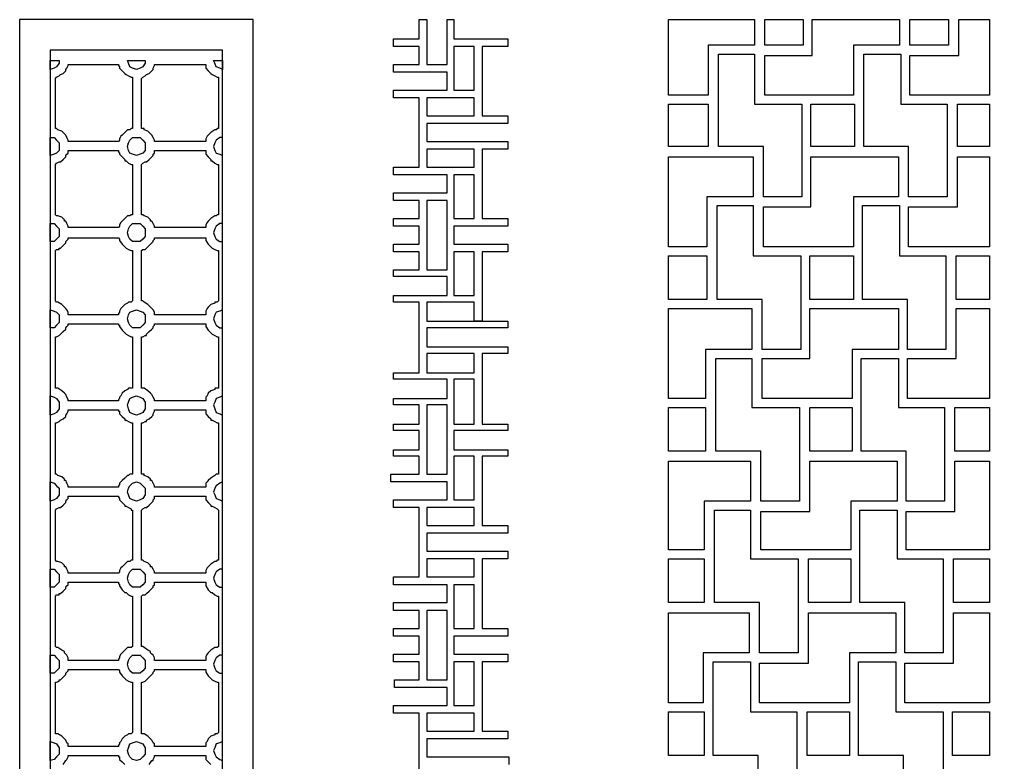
# Model space of a CAD drawing. Extents: x -66030 to 95157, y -13132 to 45879.
# Drawn here: x -1322 to 1627, y 34578 to 36837 of the extents above; entities that cross this region are included whole.
import ezdxf

# ---------------------------------------------------------------- set-up
doc = ezdxf.new("R2010")
doc.units = 0
doc.header["$LTSCALE"] = 100
doc.header["$MEASUREMENT"] = 0
doc.layers.add('3', color=11, linetype='CONTINUOUS')

msp = doc.modelspace()

# ---------------------------------------------------------------- linework, layer by layer
at = {"layer": '3'}
for points in [[(-1321.7, 31865), (-610.9, 31865), (-610.9, 36837.3), (-1321.7, 36837.3), (-1321.7, 31865)], [(912.5, 36837.3), (912.5, 36759.2), (771.9, 36759.2), (771.9, 36606.9), (650.8, 36606.9), (650.8, 36837.3), (912.5, 36837.3)], [(1060.9, 36837.3), (1060.9, 36759.2), (943.7, 36759.2), (943.7, 36837.3), (1060.9, 36837.3)], [(1353.8, 36837.3), (1353.8, 36759.2), (1213.2, 36759.2), (1213.2, 36606.9), (943.7, 36606.9), (943.7, 36728), (1088.2, 36728), (1088.2, 36837.3), (1353.8, 36837.3)], [(1627.3, 36606.9), (1385.1, 36606.9), (1385.1, 36728), (1533.5, 36728), (1533.5, 36837.3), (1627.3, 36837.3), (1627.3, 36606.9)], [(1502.3, 36837.3), (1502.3, 36759.2), (1385.1, 36759.2), (1385.1, 36837.3), (1502.3, 36837.3)], [(-1.5, 36755.3), (-1.5, 36622.5), (61, 36622.5), (61, 36755.3), (-1.5, 36755.3)], [(-1228, 31958.8), (-704.6, 31958.8), (-704.6, 36743.6), (-1228, 36743.6), (-1228, 31958.8)], [(1057, 36579.5), (1057, 36298.3), (939.8, 36298.3), (939.8, 36450.6), (803.1, 36450.6), (803.1, 36731.9), (912.5, 36731.9), (912.5, 36579.5), (1057, 36579.5)], [(1498.4, 36579.5), (1498.4, 36298.3), (1381.2, 36298.3), (1381.2, 36450.6), (1244.5, 36450.6), (1244.5, 36731.9), (1357.8, 36731.9), (1357.8, 36579.5), (1498.4, 36579.5)], [(-83.5, 36544.4), (61, 36544.4), (61, 36599.1), (-83.5, 36599.1), (-83.5, 36544.4)], [(650.8, 36579.5), (771.9, 36579.5), (771.9, 36450.6), (650.8, 36450.6), (650.8, 36579.5)], [(1084.3, 36450.6), (1084.3, 36579.5), (1217.1, 36579.5), (1217.1, 36450.6), (1084.3, 36450.6)], [(1627.3, 36450.6), (1529.6, 36450.6), (1529.6, 36579.5), (1627.3, 36579.5), (1627.3, 36450.6)], [(61, 36442.8), (-83.5, 36442.8), (-83.5, 36388.1), (61, 36388.1), (61, 36442.8)], [(650.8, 36419.4), (908.6, 36419.4), (908.6, 36298.3), (768, 36298.3), (768, 36146), (650.8, 36146), (650.8, 36419.4)], [(1084.3, 36419.4), (1349.9, 36419.4), (1349.9, 36298.3), (1213.2, 36298.3), (1213.2, 36146), (939.8, 36146), (939.8, 36267), (1084.3, 36267), (1084.3, 36419.4)], [(1627.3, 36146), (1381.2, 36146), (1381.2, 36267), (1529.6, 36267), (1529.6, 36419.4), (1627.3, 36419.4), (1627.3, 36146)], [(61, 36231.9), (61, 36364.7), (-1.5, 36364.7), (-1.5, 36231.9), (61, 36231.9)], [(-21.1, 36075.7), (-21.1, 36286.6), (-83.5, 36286.6), (-83.5, 36075.7), (-21.1, 36075.7)], [(1053.1, 36118.6), (1053.1, 35833.5), (935.9, 35833.5), (935.9, 35985.8), (799.2, 35985.8), (799.2, 36271), (908.6, 36271), (908.6, 36118.6), (1053.1, 36118.6)], [(1494.5, 36118.6), (1494.5, 35833.5), (1377.3, 35833.5), (1377.3, 35985.8), (1240.6, 35985.8), (1240.6, 36271), (1353.8, 36271), (1353.8, 36118.6), (1494.5, 36118.6)], [(-1.5, 36130.3), (-1.5, 35997.5), (61, 35997.5), (61, 36130.3), (-1.5, 36130.3)], [(650.8, 36118.6), (768, 36118.6), (768, 35985.8), (650.8, 35985.8), (650.8, 36118.6)], [(1080.4, 35985.8), (1080.4, 36118.6), (1213.2, 36118.6), (1213.2, 35985.8), (1080.4, 35985.8)], [(1627.3, 35985.8), (1525.7, 35985.8), (1525.7, 36118.6), (1627.3, 36118.6), (1627.3, 35985.8)], [(650.8, 35958.5), (904.7, 35958.5), (904.7, 35833.5), (764, 35833.5), (764, 35685.1), (650.8, 35685.1), (650.8, 35958.5)], [(1080.4, 35958.5), (1349.9, 35958.5), (1349.9, 35833.5), (1209.3, 35833.5), (1209.3, 35685.1), (935.9, 35685.1), (935.9, 35806.1), (1080.4, 35806.1), (1080.4, 35958.5)], [(1627.3, 35685.1), (1377.3, 35685.1), (1377.3, 35806.1), (1525.7, 35806.1), (1525.7, 35958.5), (1627.3, 35958.5), (1627.3, 35685.1)], [(61, 35821.8), (-83.5, 35821.8), (-83.5, 35763.2), (61, 35763.2), (61, 35821.8)], [(1049.2, 35657.7), (1049.2, 35372.6), (932, 35372.6), (932, 35524.9), (795.3, 35524.9), (795.3, 35806.1), (904.7, 35806.1), (904.7, 35657.7), (1049.2, 35657.7)], [(1490.6, 35657.7), (1490.6, 35372.6), (1373.4, 35372.6), (1373.4, 35524.9), (1236.7, 35524.9), (1236.7, 35806.1), (1349.9, 35806.1), (1349.9, 35657.7), (1490.6, 35657.7)], [(61, 35606.9), (61, 35743.6), (-1.5, 35743.6), (-1.5, 35606.9), (61, 35606.9)], [(-966.3, 35692.9), (-954.6, 35689), (-946.8, 35685.1), (-939, 35673.3), (-939, 35665.5), (-939, 35653.8), (-946.8, 35642.1), (-954.6, 35638.2), (-966.3, 35634.3), (-978, 35638.2), (-985.8, 35642.1), (-989.7, 35653.8), (-993.6, 35665.5), (-989.7, 35673.3), (-985.8, 35685.1), (-978, 35689), (-966.3, 35692.9)], [(-704.6, 35665.5), (-704.6, 35677.2), (-704.6, 35692.9), (-704.6, 35692.9), (-704.6, 35692.9), (-712.4, 35689), (-724.1, 35685.1), (-728, 35673.3), (-731.9, 35665.5), (-728, 35653.8), (-724.1, 35642.1), (-712.4, 35638.2), (-704.6, 35634.3), (-704.6, 35634.3), (-704.6, 35634.3), (-704.6, 35649.9), (-704.6, 35665.5)], [(-21.1, 35454.6), (-21.1, 35665.5), (-83.5, 35665.5), (-83.5, 35454.6), (-21.1, 35454.6)], [(650.8, 35657.7), (764, 35657.7), (764, 35524.9), (650.8, 35524.9), (650.8, 35657.7)], [(1080.4, 35524.9), (1080.4, 35657.7), (1209.3, 35657.7), (1209.3, 35524.9), (1080.4, 35524.9)], [(1627.3, 35524.9), (1521.8, 35524.9), (1521.8, 35657.7), (1627.3, 35657.7), (1627.3, 35524.9)], [(61, 35509.3), (-1.5, 35509.3), (-1.5, 35376.5), (61, 35376.5), (61, 35509.3)], [(650.8, 35493.7), (900.8, 35493.7), (900.8, 35372.6), (760.1, 35372.6), (760.1, 35224.2), (650.8, 35224.2), (650.8, 35493.7)], [(1080.4, 35493.7), (1346, 35493.7), (1346, 35372.6), (1205.4, 35372.6), (1205.4, 35224.2), (932, 35224.2), (932, 35341.3), (1080.4, 35341.3), (1080.4, 35493.7)], [(1627.3, 35224.2), (1373.4, 35224.2), (1373.4, 35341.3), (1521.8, 35341.3), (1521.8, 35493.7), (1627.3, 35493.7), (1627.3, 35224.2)], [(61, 35298.4), (61, 35353.1), (-83.5, 35353.1), (-83.5, 35298.4), (61, 35298.4)], [(1045.3, 35196.8), (1045.3, 34911.7), (928.1, 34911.7), (928.1, 35064), (791.4, 35064), (791.4, 35345.2), (900.8, 35345.2), (900.8, 35196.8), (1045.3, 35196.8)], [(1486.6, 35196.8), (1486.6, 34911.7), (1369.5, 34911.7), (1369.5, 35064), (1232.8, 35064), (1232.8, 35345.2), (1346, 35345.2), (1346, 35196.8), (1486.6, 35196.8)], [(61, 35196.8), (-83.5, 35196.8), (-83.5, 35142.1), (61, 35142.1), (61, 35196.8)], [(650.8, 35196.8), (760.1, 35196.8), (760.1, 35064), (650.8, 35064), (650.8, 35196.8)], [(1076.5, 35064), (1076.5, 35196.8), (1205.4, 35196.8), (1205.4, 35064), (1076.5, 35064)], [(1627.3, 35064), (1517.9, 35064), (1517.9, 35196.8), (1627.3, 35196.8), (1627.3, 35064)], [(-1.5, 34985.9), (61, 34985.9), (61, 35118.7), (-1.5, 35118.7), (-1.5, 34985.9)], [(-21.1, 34829.7), (-21.1, 35040.6), (-83.5, 35040.6), (-83.5, 34829.7), (-21.1, 34829.7)], [(650.8, 35032.8), (896.8, 35032.8), (896.8, 34911.7), (756.2, 34911.7), (756.2, 34759.3), (650.8, 34759.3), (650.8, 35032.8)], [(1076.5, 35032.8), (1342.1, 35032.8), (1342.1, 34911.7), (1201.5, 34911.7), (1201.5, 34759.3), (928.1, 34759.3), (928.1, 34880.4), (1076.5, 34880.4), (1076.5, 35032.8)], [(1627.3, 34759.3), (1369.5, 34759.3), (1369.5, 34880.4), (1517.9, 34880.4), (1517.9, 35032.8), (1627.3, 35032.8), (1627.3, 34759.3)], [(61, 34884.3), (-1.5, 34884.3), (-1.5, 34751.5), (61, 34751.5), (61, 34884.3)], [(1041.4, 34732), (1041.4, 34450.8), (924.2, 34450.8), (924.2, 34599.2), (787.5, 34599.2), (787.5, 34884.3), (900.8, 34884.3), (900.8, 34732), (1041.4, 34732)], [(1486.6, 34732), (1486.6, 34450.8), (1365.6, 34450.8), (1365.6, 34599.2), (1228.9, 34599.2), (1228.9, 34884.3), (1342.1, 34884.3), (1342.1, 34732), (1486.6, 34732)], [(-83.5, 34673.4), (61, 34673.4), (61, 34728.1), (-83.5, 34728.1), (-83.5, 34673.4)], [(650.8, 34732), (760.1, 34732), (760.1, 34599.2), (650.8, 34599.2), (650.8, 34732)], [(1072.6, 34599.2), (1072.6, 34732), (1201.5, 34732), (1201.5, 34599.2), (1072.6, 34599.2)], [(1627.3, 34599.2), (1514, 34599.2), (1514, 34732), (1627.3, 34732), (1627.3, 34599.2)]]:
    msp.add_lwpolyline(points, close=True, dxfattribs=at)
for points in [[(-107, 34517.2), (-107, 34728.1), (-185.1, 34728.1), (-185.1, 34751.5), (-21.1, 34751.5), (-21.1, 34806.2), (-181.2, 34806.2), (-181.2, 34829.7), (-107, 34829.7), (-107, 34884.3), (-185.1, 34884.3), (-185.1, 34907.8), (-107, 34907.8), (-107, 34962.5), (-185.1, 34962.5), (-185.1, 34985.9), (-107, 34985.9), (-107, 35040.6), (-185.1, 35040.6), (-185.1, 35064), (-21.1, 35064), (-21.1, 35118.7), (-185.1, 35118.7), (-185.1, 35142.1), (-107, 35142.1), (-107, 35353.1), (-185.1, 35353.1), (-185.1, 35376.5), (-21.1, 35376.5), (-21.1, 35431.2), (-192.9, 35431.2), (-192.9, 35454.6), (-107, 35454.6), (-107, 35509.3), (-185.1, 35509.3), (-185.1, 35528.8), (-107, 35528.8), (-107, 35587.4), (-185.1, 35587.4), (-185.1, 35606.9), (-107, 35606.9), (-107, 35665.5), (-185.1, 35665.5), (-185.1, 35685.1), (-21.1, 35685.1), (-21.1, 35743.6), (-185.1, 35743.6), (-185.1, 35763.2), (-107, 35763.2), (-107, 35978), (-185.1, 35978), (-185.1, 35997.5), (-21.1, 35997.5), (-21.1, 36056.1), (-185.1, 36056.1), (-185.1, 36075.7), (-107, 36075.7), (-107, 36130.3), (-185.1, 36130.3), (-185.1, 36153.8), (-107, 36153.8), (-107, 36208.5), (-185.1, 36208.5), (-185.1, 36231.9), (-107, 36231.9), (-107, 36286.6), (-185.1, 36286.6), (-185.1, 36310), (-21.1, 36310), (-21.1, 36364.7), (-185.1, 36364.7), (-185.1, 36388.1), (-107, 36388.1), (-107, 36599.1), (-185.1, 36599.1), (-185.1, 36622.5), (-21.1, 36622.5), (-21.1, 36677.2), (-185.1, 36677.2), (-185.1, 36700.6), (-107, 36700.6), (-107, 36755.3), (-185.1, 36755.3), (-185.1, 36778.7), (-185.1, 36778.7), (-107, 36778.7), (-107, 36837.3), (-83.5, 36837.3), (-83.5, 36700.6), (-21.1, 36700.6), (-21.1, 36837.3), (-1.5, 36837.3), (-1.5, 36778.7), (162.5, 36778.7), (162.5, 36755.3), (84.4, 36755.3), (84.4, 36544.4), (162.5, 36544.4), (162.5, 36520.9), (-83.5, 36520.9), (-83.5, 36466.3), (162.5, 36466.3), (162.5, 36442.8), (84.4, 36442.8), (84.4, 36231.9), (162.5, 36231.9), (162.5, 36208.5), (-1.5, 36208.5), (-1.5, 36153.8), (162.5, 36153.8), (162.5, 36130.3), (84.4, 36130.3), (84.4, 35919.4), (61, 35919.4), (61, 35978), (-83.5, 35978), (-83.5, 35919.4), (162.5, 35919.4), (162.5, 35899.9), (-83.5, 35899.9), (-83.5, 35841.3), (162.5, 35841.3), (162.5, 35821.8), (84.4, 35821.8), (84.4, 35606.9), (162.5, 35606.9), (162.5, 35587.4), (-1.5, 35587.4), (-1.5, 35528.8), (162.5, 35528.8), (162.5, 35509.3), (84.4, 35509.3), (84.4, 35298.4), (162.5, 35298.4), (162.5, 35274.9), (-83.5, 35274.9), (-83.5, 35220.2), (162.5, 35220.2), (162.5, 35196.8), (84.4, 35196.8), (84.4, 34985.9), (162.5, 34985.9), (162.5, 34962.5), (-1.5, 34962.5), (-1.5, 34907.8), (162.5, 34907.8), (162.5, 34884.3), (84.4, 34884.3), (84.4, 34673.4), (162.5, 34673.4), (162.5, 34650), (-83.5, 34650), (-83.5, 34595.3), (166.4, 34595.3), (166.4, 34571.9)], [(-1228, 36712.3), (-1200.7, 36712.3), (-1200.7, 36712.3), (-1200.7, 36712.3), (-1200.7, 36704.5), (-1208.5, 36692.8), (-1216.3, 36688.9), (-1228, 36685), (-1228, 36685), (-1228, 36685), (-1228, 36712.3)], [(-1212.4, 36657.6), (-1208.5, 36661.6), (-1200.7, 36665.5), (-1196.8, 36669.4), (-1188.9, 36673.3), (-1181.1, 36681.1), (-1181.1, 36685), (-1177.2, 36688.9), (-1173.3, 36696.7), (-1173.3, 36700.6), (-1021, 36700.6), (-1021, 36696.7), (-1017.1, 36692.8), (-1017.1, 36688.9), (-1009.3, 36681.1), (-1001.5, 36673.3), (-997.5, 36669.4), (-989.7, 36665.5), (-981.9, 36661.6), (-981.9, 36661.6), (-978, 36661.6), (-978, 36505.3), (-981.9, 36505.3), (-985.8, 36501.4), (-993.6, 36501.4), (-1001.5, 36493.6), (-1009.3, 36485.8), (-1013.2, 36481.9), (-1017.1, 36474.1), (-1017.1, 36470.2), (-1021, 36466.3), (-1021, 36466.3), (-1021, 36466.3), (-1173.3, 36466.3), (-1173.3, 36466.3), (-1173.3, 36470.2), (-1177.2, 36478), (-1181.1, 36485.8), (-1185, 36489.7), (-1192.8, 36497.5), (-1204.6, 36501.4), (-1208.5, 36505.3), (-1212.4, 36505.3), (-1212.4, 36505.3), (-1212.4, 36505.3), (-1212.4, 36657.6)], [(-993.6, 36712.3), (-939, 36712.3), (-939, 36712.3), (-939, 36712.3), (-939, 36704.5), (-946.8, 36692.8), (-954.6, 36688.9), (-966.3, 36685), (-978, 36688.9), (-985.8, 36692.8), (-989.7, 36704.5), (-993.6, 36712.3), (-993.6, 36712.3), (-993.6, 36712.3)], [(-716.3, 36505.3), (-720.2, 36505.3), (-724.1, 36501.4), (-728, 36501.4), (-739.8, 36493.6), (-747.6, 36485.8), (-751.5, 36481.9), (-755.4, 36474.1), (-755.4, 36470.2), (-755.4, 36466.3), (-755.4, 36466.3), (-755.4, 36466.3), (-911.6, 36466.3), (-911.6, 36466.3), (-911.6, 36470.2), (-915.5, 36478), (-919.4, 36485.8), (-923.3, 36489.7), (-931.1, 36497.5), (-942.9, 36501.4), (-942.9, 36505.3), (-946.8, 36505.3), (-950.7, 36505.3), (-950.7, 36505.3), (-950.7, 36657.6), (-946.8, 36661.6), (-939, 36665.5), (-935.1, 36669.4), (-927.2, 36673.3), (-919.4, 36681.1), (-915.5, 36685), (-915.5, 36688.9), (-911.6, 36696.7), (-911.6, 36700.6), (-755.4, 36700.6), (-755.4, 36696.7), (-755.4, 36692.8), (-755.4, 36688.9), (-747.6, 36681.1), (-739.8, 36673.3), (-735.8, 36669.4), (-728, 36665.5), (-720.2, 36661.6), (-716.3, 36661.6), (-716.3, 36661.6), (-716.3, 36505.3)], [(-731.9, 36712.3), (-704.6, 36712.3), (-704.6, 36685), (-712.4, 36688.9), (-724.1, 36692.8), (-728, 36704.5), (-731.9, 36712.3), (-731.9, 36712.3), (-731.9, 36712.3)], [(-1228, 36450.6), (-1228, 36466.3), (-1228, 36478), (-1228, 36478), (-1228, 36478), (-1216.3, 36478), (-1208.5, 36470.2), (-1200.7, 36462.3), (-1200.7, 36450.6), (-1200.7, 36438.9), (-1208.5, 36431.1), (-1216.3, 36427.2), (-1228, 36423.3), (-1228, 36423.3), (-1228, 36423.3), (-1228, 36450.6)], [(-966.3, 36478), (-954.6, 36478), (-946.8, 36470.2), (-939, 36462.3), (-939, 36450.6), (-939, 36438.9), (-946.8, 36431.1), (-954.6, 36427.2), (-966.3, 36423.3), (-978, 36427.2), (-985.8, 36431.1), (-989.7, 36438.9), (-993.6, 36450.6), (-989.7, 36462.3), (-985.8, 36470.2), (-978, 36478), (-966.3, 36478)], [(-704.6, 36450.6), (-704.6, 36466.3), (-704.6, 36478), (-704.6, 36478), (-704.6, 36478), (-712.4, 36478), (-724.1, 36470.2), (-728, 36462.3), (-731.9, 36450.6), (-728, 36438.9), (-724.1, 36431.1), (-712.4, 36427.2), (-704.6, 36423.3), (-704.6, 36423.3), (-704.6, 36423.3), (-704.6, 36450.6)], [(-1212.4, 36395.9), (-1208.5, 36399.9), (-1200.7, 36403.8), (-1200.7, 36403.8), (-1196.8, 36403.8), (-1188.9, 36411.6), (-1181.1, 36419.4), (-1181.1, 36423.3), (-1177.2, 36427.2), (-1173.3, 36431.1), (-1173.3, 36438.9), (-1134.3, 36438.9), (-1095.2, 36438.9), (-1060, 36438.9), (-1021, 36438.9), (-1021, 36435), (-1017.1, 36431.1), (-1017.1, 36431.1), (-1017.1, 36427.2), (-1009.3, 36419.4), (-1001.5, 36411.6), (-1001.5, 36407.7), (-997.5, 36407.7), (-989.7, 36399.9), (-981.9, 36395.9), (-981.9, 36395.9), (-978, 36395.9), (-978, 36356.9), (-978, 36321.7), (-978, 36282.7), (-978, 36243.6), (-981.9, 36243.6), (-985.8, 36239.7), (-989.7, 36239.7), (-993.6, 36239.7), (-1001.5, 36231.9), (-1009.3, 36224.1), (-1013.2, 36220.2), (-1017.1, 36212.4), (-1017.1, 36208.5), (-1021, 36204.6), (-1021, 36204.6), (-1021, 36204.6), (-1060, 36204.6), (-1095.2, 36204.6), (-1134.3, 36204.6), (-1173.3, 36204.6), (-1173.3, 36204.6), (-1173.3, 36208.5), (-1177.2, 36216.3), (-1181.1, 36224.1), (-1185, 36224.1), (-1185, 36228), (-1192.8, 36235.8), (-1204.6, 36239.7), (-1208.5, 36239.7), (-1212.4, 36243.6), (-1212.4, 36243.6), (-1212.4, 36243.6), (-1212.4, 36282.7), (-1212.4, 36321.7), (-1212.4, 36356.9), (-1212.4, 36395.9)], [(-716.3, 36243.6), (-720.2, 36243.6), (-724.1, 36239.7), (-728, 36239.7), (-728, 36239.7), (-739.8, 36231.9), (-747.6, 36224.1), (-751.5, 36220.2), (-755.4, 36212.4), (-755.4, 36208.5), (-755.4, 36204.6), (-755.4, 36204.6), (-755.4, 36204.6), (-794.4, 36204.6), (-833.5, 36204.6), (-872.6, 36204.6), (-911.6, 36204.6), (-911.6, 36204.6), (-911.6, 36208.5), (-915.5, 36216.3), (-919.4, 36224.1), (-923.3, 36224.1), (-923.3, 36228), (-931.1, 36235.8), (-942.9, 36239.7), (-942.9, 36239.7), (-946.8, 36243.6), (-950.7, 36243.6), (-950.7, 36243.6), (-950.7, 36282.7), (-950.7, 36321.7), (-950.7, 36356.9), (-950.7, 36395.9), (-946.8, 36399.9), (-939, 36403.8), (-935.1, 36403.8), (-935.1, 36403.8), (-927.2, 36411.6), (-919.4, 36419.4), (-915.5, 36423.3), (-915.5, 36427.2), (-911.6, 36431.1), (-911.6, 36438.9), (-872.6, 36438.9), (-833.5, 36438.9), (-794.4, 36438.9), (-755.4, 36438.9), (-755.4, 36435), (-755.4, 36431.1), (-755.4, 36431.1), (-755.4, 36427.2), (-747.6, 36419.4), (-739.8, 36411.6), (-739.8, 36407.7), (-735.8, 36407.7), (-728, 36399.9), (-720.2, 36395.9), (-716.3, 36395.9), (-716.3, 36395.9), (-716.3, 36356.9), (-716.3, 36321.7), (-716.3, 36282.7), (-716.3, 36243.6)], [(-1228, 36188.9), (-1228, 36204.6), (-1228, 36216.3), (-1228, 36216.3), (-1228, 36216.3), (-1216.3, 36216.3), (-1208.5, 36208.5), (-1200.7, 36200.6), (-1200.7, 36188.9), (-1200.7, 36177.2), (-1208.5, 36169.4), (-1216.3, 36161.6), (-1228, 36161.6), (-1228, 36161.6), (-1228, 36161.6), (-1228, 36173.3), (-1228, 36188.9)], [(-966.3, 36216.3), (-954.6, 36216.3), (-946.8, 36208.5), (-939, 36200.6), (-939, 36188.9), (-939, 36177.2), (-946.8, 36169.4), (-954.6, 36161.6), (-966.3, 36161.6), (-978, 36161.6), (-985.8, 36169.4), (-989.7, 36177.2), (-993.6, 36188.9), (-989.7, 36200.6), (-985.8, 36208.5), (-978, 36216.3), (-966.3, 36216.3)], [(-704.6, 36188.9), (-704.6, 36204.6), (-704.6, 36216.3), (-704.6, 36216.3), (-704.6, 36216.3), (-712.4, 36216.3), (-724.1, 36208.5), (-728, 36200.6), (-731.9, 36188.9), (-728, 36177.2), (-724.1, 36169.4), (-712.4, 36161.6), (-704.6, 36161.6), (-704.6, 36161.6), (-704.6, 36161.6), (-704.6, 36173.3), (-704.6, 36188.9)], [(-1212.4, 36134.2), (-1208.5, 36138.2), (-1200.7, 36138.2), (-1200.7, 36142.1), (-1196.8, 36142.1), (-1188.9, 36149.9), (-1181.1, 36157.7), (-1181.1, 36161.6), (-1177.2, 36165.5), (-1173.3, 36169.4), (-1173.3, 36173.3), (-1134.3, 36173.3), (-1095.2, 36173.3), (-1060, 36173.3), (-1021, 36173.3), (-1021, 36173.3), (-1017.1, 36169.4), (-1017.1, 36165.5), (-1017.1, 36165.5), (-1009.3, 36153.8), (-1001.5, 36146), (-1001.5, 36146), (-997.5, 36142.1), (-989.7, 36138.2), (-981.9, 36134.2), (-981.9, 36134.2), (-978, 36134.2), (-978, 36095.2), (-978, 36056.1), (-978, 36021), (-978, 35981.9), (-981.9, 35978), (-985.8, 35978), (-989.7, 35978), (-993.6, 35974.1), (-1001.5, 35970.2), (-1009.3, 35962.4), (-1013.2, 35958.5), (-1017.1, 35950.7), (-1017.1, 35946.8), (-1021, 35942.9), (-1021, 35942.9), (-1021, 35938.9), (-1060, 35938.9), (-1095.2, 35938.9), (-1134.3, 35938.9), (-1173.3, 35938.9), (-1173.3, 35942.9), (-1173.3, 35946.8), (-1177.2, 35954.6), (-1181.1, 35958.5), (-1185, 35962.4), (-1185, 35962.4), (-1192.8, 35970.2), (-1204.6, 35978), (-1208.5, 35978), (-1212.4, 35981.9), (-1212.4, 35981.9), (-1212.4, 35981.9), (-1212.4, 36021), (-1212.4, 36056.1), (-1212.4, 36095.2), (-1212.4, 36134.2)], [(-716.3, 35981.9), (-720.2, 35978), (-724.1, 35978), (-728, 35978), (-728, 35974.1), (-739.8, 35970.2), (-747.6, 35962.4), (-751.5, 35958.5), (-755.4, 35950.7), (-755.4, 35946.8), (-755.4, 35942.9), (-755.4, 35942.9), (-755.4, 35938.9), (-794.4, 35938.9), (-833.5, 35938.9), (-872.6, 35938.9), (-911.6, 35938.9), (-911.6, 35942.9), (-911.6, 35946.8), (-915.5, 35954.6), (-919.4, 35958.5), (-923.3, 35962.4), (-923.3, 35962.4), (-931.1, 35970.2), (-942.9, 35978), (-942.9, 35978), (-946.8, 35981.9), (-950.7, 35981.9), (-950.7, 35981.9), (-950.7, 36021), (-950.7, 36056.1), (-950.7, 36095.2), (-950.7, 36134.2), (-946.8, 36138.2), (-939, 36138.2), (-935.1, 36142.1), (-935.1, 36142.1), (-927.2, 36149.9), (-919.4, 36157.7), (-915.5, 36161.6), (-915.5, 36165.5), (-911.6, 36169.4), (-911.6, 36173.3), (-872.6, 36173.3), (-833.5, 36173.3), (-794.4, 36173.3), (-755.4, 36173.3), (-755.4, 36173.3), (-755.4, 36169.4), (-755.4, 36165.5), (-755.4, 36165.5), (-747.6, 36153.8), (-739.8, 36146), (-739.8, 36146), (-735.8, 36142.1), (-728, 36138.2), (-720.2, 36134.2), (-716.3, 36134.2), (-716.3, 36134.2), (-716.3, 36095.2), (-716.3, 36056.1), (-716.3, 36021), (-716.3, 35981.9)], [(-1228, 35927.2), (-1228, 35938.9), (-1228, 35954.6), (-1228, 35954.6), (-1228, 35954.6), (-1216.3, 35950.7), (-1208.5, 35946.8), (-1200.7, 35938.9), (-1200.7, 35927.2), (-1200.7, 35915.5), (-1208.5, 35907.7), (-1216.3, 35899.9), (-1228, 35899.9), (-1228, 35899.9), (-1228, 35899.9), (-1228, 35911.6), (-1228, 35927.2)], [(-966.3, 35954.6), (-954.6, 35950.7), (-946.8, 35946.8), (-939, 35938.9), (-939, 35927.2), (-939, 35915.5), (-946.8, 35907.7), (-954.6, 35899.9), (-966.3, 35899.9), (-978, 35899.9), (-985.8, 35907.7), (-989.7, 35915.5), (-993.6, 35927.2), (-989.7, 35938.9), (-985.8, 35946.8), (-978, 35950.7), (-966.3, 35954.6)], [(-704.6, 35927.2), (-704.6, 35938.9), (-704.6, 35954.6), (-704.6, 35954.6), (-704.6, 35954.6), (-712.4, 35950.7), (-724.1, 35946.8), (-728, 35938.9), (-731.9, 35927.2), (-728, 35915.5), (-724.1, 35907.7), (-712.4, 35899.9), (-704.6, 35899.9), (-704.6, 35899.9), (-704.6, 35899.9), (-704.6, 35911.6), (-704.6, 35927.2)], [(-1212.4, 35872.5), (-1208.5, 35872.5), (-1200.7, 35876.5), (-1200.7, 35876.5), (-1196.8, 35880.4), (-1188.9, 35888.2), (-1181.1, 35896), (-1181.1, 35899.9), (-1177.2, 35903.8), (-1173.3, 35907.7), (-1173.3, 35911.6), (-1134.3, 35911.6), (-1095.2, 35911.6), (-1060, 35911.6), (-1021, 35911.6), (-1021, 35907.7), (-1017.1, 35907.7), (-1017.1, 35903.8), (-1017.1, 35903.8), (-1009.3, 35892.1), (-1001.5, 35884.3), (-1001.5, 35884.3), (-997.5, 35880.4), (-989.7, 35876.5), (-981.9, 35872.5), (-981.9, 35872.5), (-978, 35872.5), (-978, 35833.5), (-978, 35794.4), (-978, 35755.4), (-978, 35716.3), (-981.9, 35716.3), (-985.8, 35716.3), (-989.7, 35716.3), (-993.6, 35712.4), (-1001.5, 35708.5), (-1009.3, 35700.7), (-1013.2, 35692.9), (-1017.1, 35689), (-1017.1, 35685.1), (-1021, 35681.2), (-1021, 35677.2), (-1021, 35677.2), (-1060, 35677.2), (-1095.2, 35677.2), (-1134.3, 35677.2), (-1173.3, 35677.2), (-1173.3, 35681.2), (-1173.3, 35681.2), (-1177.2, 35689), (-1181.1, 35696.8), (-1185, 35700.7), (-1185, 35700.7), (-1192.8, 35708.5), (-1204.6, 35716.3), (-1208.5, 35716.3), (-1212.4, 35716.3), (-1212.4, 35716.3), (-1212.4, 35716.3), (-1212.4, 35755.4), (-1212.4, 35794.4), (-1212.4, 35833.5), (-1212.4, 35872.5)], [(-716.3, 35716.3), (-720.2, 35716.3), (-724.1, 35716.3), (-728, 35716.3), (-728, 35712.4), (-739.8, 35708.5), (-747.6, 35700.7), (-751.5, 35692.9), (-755.4, 35689), (-755.4, 35685.1), (-755.4, 35681.2), (-755.4, 35677.2), (-755.4, 35677.2), (-794.4, 35677.2), (-833.5, 35677.2), (-872.6, 35677.2), (-911.6, 35677.2), (-911.6, 35681.2), (-911.6, 35681.2), (-915.5, 35689), (-919.4, 35696.8), (-923.3, 35700.7), (-923.3, 35700.7), (-931.1, 35708.5), (-942.9, 35716.3), (-942.9, 35716.3), (-946.8, 35716.3), (-950.7, 35716.3), (-950.7, 35716.3), (-950.7, 35755.4), (-950.7, 35794.4), (-950.7, 35833.5), (-950.7, 35872.5), (-946.8, 35872.5), (-939, 35876.5), (-935.1, 35876.5), (-935.1, 35880.4), (-927.2, 35888.2), (-919.4, 35896), (-915.5, 35899.9), (-915.5, 35903.8), (-911.6, 35907.7), (-911.6, 35911.6), (-872.6, 35911.6), (-833.5, 35911.6), (-794.4, 35911.6), (-755.4, 35911.6), (-755.4, 35907.7), (-755.4, 35907.7), (-755.4, 35903.8), (-755.4, 35903.8), (-747.6, 35892.1), (-739.8, 35884.3), (-739.8, 35884.3), (-735.8, 35880.4), (-728, 35876.5), (-720.2, 35872.5), (-716.3, 35872.5), (-716.3, 35872.5), (-716.3, 35833.5), (-716.3, 35794.4), (-716.3, 35755.4), (-716.3, 35716.3)], [(-1228, 35665.5), (-1228, 35677.2), (-1228, 35692.9), (-1228, 35692.9), (-1228, 35692.9), (-1216.3, 35689), (-1208.5, 35685.1), (-1200.7, 35673.3), (-1200.7, 35665.5), (-1200.7, 35653.8), (-1208.5, 35642.1), (-1216.3, 35638.2), (-1228, 35634.3), (-1228, 35634.3), (-1228, 35634.3), (-1228, 35649.9), (-1228, 35665.5)], [(-1212.4, 35610.8), (-1208.5, 35610.8), (-1200.7, 35614.8), (-1200.7, 35614.8), (-1196.8, 35618.7), (-1188.9, 35622.6), (-1181.1, 35630.4), (-1181.1, 35634.3), (-1177.2, 35638.2), (-1173.3, 35646), (-1173.3, 35649.9), (-1134.3, 35649.9), (-1095.2, 35649.9), (-1060, 35649.9), (-1021, 35649.9), (-1021, 35646), (-1017.1, 35646), (-1017.1, 35642.1), (-1017.1, 35638.2), (-1009.3, 35630.4), (-1001.5, 35622.6), (-1001.5, 35618.7), (-997.5, 35618.7), (-989.7, 35614.8), (-981.9, 35610.8), (-981.9, 35610.8), (-978, 35610.8), (-978, 35571.8), (-978, 35532.7), (-978, 35493.7), (-978, 35454.6), (-981.9, 35454.6), (-985.8, 35454.6), (-989.7, 35450.7), (-993.6, 35450.7), (-1001.5, 35442.9), (-1009.3, 35435.1), (-1013.2, 35431.2), (-1017.1, 35427.3), (-1017.1, 35423.4), (-1021, 35419.5), (-1021, 35415.5), (-1021, 35415.5), (-1060, 35415.5), (-1095.2, 35415.5), (-1134.3, 35415.5), (-1173.3, 35415.5), (-1173.3, 35419.5), (-1173.3, 35419.5), (-1177.2, 35427.3), (-1181.1, 35435.1), (-1185, 35435.1), (-1185, 35439), (-1192.8, 35446.8), (-1204.6, 35450.7), (-1208.5, 35454.6), (-1212.4, 35454.6), (-1212.4, 35454.6), (-1212.4, 35454.6), (-1212.4, 35493.7), (-1212.4, 35532.7), (-1212.4, 35571.8), (-1212.4, 35610.8)], [(-716.3, 35454.6), (-720.2, 35454.6), (-724.1, 35454.6), (-728, 35450.7), (-728, 35450.7), (-739.8, 35442.9), (-747.6, 35435.1), (-751.5, 35431.2), (-755.4, 35427.3), (-755.4, 35423.4), (-755.4, 35419.5), (-755.4, 35415.5), (-755.4, 35415.5), (-794.4, 35415.5), (-833.5, 35415.5), (-872.6, 35415.5), (-911.6, 35415.5), (-911.6, 35419.5), (-911.6, 35419.5), (-915.5, 35427.3), (-919.4, 35435.1), (-923.3, 35435.1), (-923.3, 35439), (-931.1, 35446.8), (-942.9, 35450.7), (-942.9, 35454.6), (-946.8, 35454.6), (-950.7, 35454.6), (-950.7, 35454.6), (-950.7, 35493.7), (-950.7, 35532.7), (-950.7, 35571.8), (-950.7, 35610.8), (-946.8, 35610.8), (-939, 35614.8), (-935.1, 35614.8), (-935.1, 35618.7), (-927.2, 35622.6), (-919.4, 35630.4), (-915.5, 35634.3), (-915.5, 35638.2), (-911.6, 35646), (-911.6, 35649.9), (-872.6, 35649.9), (-833.5, 35649.9), (-794.4, 35649.9), (-755.4, 35649.9), (-755.4, 35646), (-755.4, 35646), (-755.4, 35642.1), (-755.4, 35638.2), (-747.6, 35630.4), (-739.8, 35622.6), (-739.8, 35618.7), (-735.8, 35618.7), (-728, 35614.8), (-720.2, 35610.8), (-716.3, 35610.8), (-716.3, 35610.8), (-716.3, 35571.8), (-716.3, 35532.7), (-716.3, 35493.7), (-716.3, 35454.6)], [(-1228, 35399.9), (-1228, 35415.5), (-1228, 35431.2), (-1228, 35431.2), (-1228, 35431.2), (-1216.3, 35427.3), (-1208.5, 35419.5), (-1200.7, 35411.6), (-1200.7, 35399.9), (-1200.7, 35392.1), (-1208.5, 35380.4), (-1216.3, 35376.5), (-1228, 35372.6), (-1228, 35372.6), (-1228, 35372.6), (-1228, 35388.2), (-1228, 35399.9)], [(-966.3, 35431.2), (-954.6, 35427.3), (-946.8, 35419.5), (-939, 35411.6), (-939, 35399.9), (-939, 35392.1), (-946.8, 35380.4), (-954.6, 35376.5), (-966.3, 35372.6), (-978, 35376.5), (-985.8, 35380.4), (-989.7, 35392.1), (-993.6, 35399.9), (-989.7, 35411.6), (-985.8, 35419.5), (-978, 35427.3), (-966.3, 35431.2)], [(-704.6, 35399.9), (-704.6, 35415.5), (-704.6, 35431.2), (-704.6, 35431.2), (-704.6, 35431.2), (-712.4, 35427.3), (-724.1, 35419.5), (-728, 35411.6), (-731.9, 35399.9), (-728, 35392.1), (-724.1, 35380.4), (-712.4, 35376.5), (-704.6, 35372.6), (-704.6, 35372.6), (-704.6, 35372.6), (-704.6, 35388.2), (-704.6, 35399.9)], [(-1212.4, 35345.2), (-1208.5, 35349.1), (-1200.7, 35353.1), (-1200.7, 35353.1), (-1196.8, 35353.1), (-1188.9, 35360.9), (-1181.1, 35368.7), (-1181.1, 35372.6), (-1177.2, 35376.5), (-1173.3, 35380.4), (-1173.3, 35388.2), (-1134.3, 35388.2), (-1095.2, 35388.2), (-1060, 35388.2), (-1021, 35388.2), (-1021, 35384.3), (-1017.1, 35380.4), (-1017.1, 35380.4), (-1017.1, 35376.5), (-1009.3, 35368.7), (-1001.5, 35360.9), (-1001.5, 35357), (-997.5, 35357), (-989.7, 35353.1), (-981.9, 35349.1), (-981.9, 35345.2), (-978, 35345.2), (-978, 35310.1), (-978, 35271), (-978, 35232), (-978, 35192.9), (-981.9, 35192.9), (-985.8, 35189), (-989.7, 35189), (-993.6, 35189), (-1001.5, 35181.2), (-1009.3, 35173.4), (-1013.2, 35169.5), (-1017.1, 35161.7), (-1017.1, 35157.8), (-1021, 35153.8), (-1021, 35153.8), (-1021, 35153.8), (-1060, 35153.8), (-1095.2, 35153.8), (-1134.3, 35153.8), (-1173.3, 35153.8), (-1173.3, 35153.8), (-1173.3, 35157.8), (-1177.2, 35165.6), (-1181.1, 35173.4), (-1185, 35173.4), (-1185, 35177.3), (-1192.8, 35185.1), (-1204.6, 35189), (-1208.5, 35189), (-1212.4, 35192.9), (-1212.4, 35192.9), (-1212.4, 35192.9), (-1212.4, 35232), (-1212.4, 35271), (-1212.4, 35310.1), (-1212.4, 35345.2)], [(-716.3, 35192.9), (-720.2, 35192.9), (-724.1, 35189), (-728, 35189), (-728, 35189), (-739.8, 35181.2), (-747.6, 35173.4), (-751.5, 35169.5), (-755.4, 35161.7), (-755.4, 35157.8), (-755.4, 35153.8), (-755.4, 35153.8), (-755.4, 35153.8), (-794.4, 35153.8), (-833.5, 35153.8), (-872.6, 35153.8), (-911.6, 35153.8), (-911.6, 35153.8), (-911.6, 35157.8), (-915.5, 35165.6), (-919.4, 35173.4), (-923.3, 35173.4), (-923.3, 35177.3), (-931.1, 35185.1), (-942.9, 35189), (-942.9, 35189), (-946.8, 35192.9), (-950.7, 35192.9), (-950.7, 35192.9), (-950.7, 35232), (-950.7, 35271), (-950.7, 35310.1), (-950.7, 35345.2), (-946.8, 35349.1), (-939, 35353.1), (-935.1, 35353.1), (-935.1, 35353.1), (-927.2, 35360.9), (-919.4, 35368.7), (-915.5, 35372.6), (-915.5, 35376.5), (-911.6, 35380.4), (-911.6, 35388.2), (-872.6, 35388.2), (-833.5, 35388.2), (-794.4, 35388.2), (-755.4, 35388.2), (-755.4, 35384.3), (-755.4, 35380.4), (-755.4, 35380.4), (-755.4, 35376.5), (-747.6, 35368.7), (-739.8, 35360.9), (-739.8, 35357), (-735.8, 35357), (-728, 35353.1), (-720.2, 35349.1), (-716.3, 35345.2), (-716.3, 35345.2), (-716.3, 35310.1), (-716.3, 35271), (-716.3, 35232), (-716.3, 35192.9)], [(-1228, 35138.2), (-1228, 35153.8), (-1228, 35165.6), (-1228, 35165.6), (-1228, 35165.6), (-1216.3, 35165.6), (-1208.5, 35157.8), (-1200.7, 35149.9), (-1200.7, 35138.2), (-1200.7, 35126.5), (-1208.5, 35118.7), (-1216.3, 35110.9), (-1228, 35110.9), (-1228, 35110.9), (-1228, 35110.9), (-1228, 35126.5), (-1228, 35138.2)], [(-966.3, 35165.6), (-954.6, 35165.6), (-946.8, 35157.8), (-939, 35149.9), (-939, 35138.2), (-939, 35126.5), (-946.8, 35118.7), (-954.6, 35110.9), (-966.3, 35110.9), (-978, 35110.9), (-985.8, 35118.7), (-989.7, 35126.5), (-993.6, 35138.2), (-989.7, 35149.9), (-985.8, 35157.8), (-978, 35165.6), (-966.3, 35165.6)], [(-704.6, 35138.2), (-704.6, 35153.8), (-704.6, 35165.6), (-704.6, 35165.6), (-704.6, 35165.6), (-712.4, 35165.6), (-724.1, 35157.8), (-728, 35149.9), (-731.9, 35138.2), (-728, 35126.5), (-724.1, 35118.7), (-712.4, 35110.9), (-704.6, 35110.9), (-704.6, 35110.9), (-704.6, 35110.9), (-704.6, 35126.5), (-704.6, 35138.2)], [(-1212.4, 35083.5), (-1208.5, 35087.4), (-1200.7, 35087.4), (-1200.7, 35091.4), (-1196.8, 35091.4), (-1188.9, 35099.2), (-1181.1, 35107), (-1181.1, 35110.9), (-1177.2, 35114.8), (-1173.3, 35118.7), (-1173.3, 35126.5), (-1134.3, 35126.5), (-1095.2, 35126.5), (-1060, 35126.5), (-1021, 35126.5), (-1021, 35122.6), (-1017.1, 35118.7), (-1017.1, 35114.8), (-1017.1, 35114.8), (-1009.3, 35103.1), (-1001.5, 35095.3), (-1001.5, 35095.3), (-997.5, 35095.3), (-989.7, 35087.4), (-981.9, 35083.5), (-981.9, 35083.5), (-978, 35083.5), (-978, 35044.5), (-978, 35005.4), (-978, 34970.3), (-978, 34931.2), (-981.9, 34927.3), (-985.8, 34927.3), (-989.7, 34927.3), (-993.6, 34927.3), (-1001.5, 34919.5), (-1009.3, 34911.7), (-1013.2, 34907.8), (-1017.1, 34900), (-1017.1, 34896.1), (-1021, 34892.1), (-1021, 34892.1), (-1021, 34888.2), (-1060, 34888.2), (-1095.2, 34888.2), (-1134.3, 34888.2), (-1173.3, 34888.2), (-1173.3, 34892.1), (-1173.3, 34896.1), (-1177.2, 34903.9), (-1181.1, 34907.8), (-1185, 34911.7), (-1185, 34915.6), (-1192.8, 34919.5), (-1204.6, 34927.3), (-1208.5, 34927.3), (-1212.4, 34931.2), (-1212.4, 34931.2), (-1212.4, 34931.2), (-1212.4, 34970.3), (-1212.4, 35005.4), (-1212.4, 35044.5), (-1212.4, 35083.5)], [(-716.3, 34931.2), (-720.2, 34927.3), (-724.1, 34927.3), (-728, 34927.3), (-728, 34927.3), (-739.8, 34919.5), (-747.6, 34911.7), (-751.5, 34907.8), (-755.4, 34900), (-755.4, 34896.1), (-755.4, 34892.1), (-755.4, 34892.1), (-755.4, 34888.2), (-794.4, 34888.2), (-833.5, 34888.2), (-872.6, 34888.2), (-911.6, 34888.2), (-911.6, 34892.1), (-911.6, 34896.1), (-915.5, 34903.9), (-919.4, 34907.8), (-923.3, 34911.7), (-923.3, 34915.6), (-931.1, 34919.5), (-942.9, 34927.3), (-942.9, 34927.3), (-946.8, 34931.2), (-950.7, 34931.2), (-950.7, 34931.2), (-950.7, 34970.3), (-950.7, 35005.4), (-950.7, 35044.5), (-950.7, 35083.5), (-946.8, 35087.4), (-939, 35087.4), (-935.1, 35091.4), (-935.1, 35091.4), (-927.2, 35099.2), (-919.4, 35107), (-915.5, 35110.9), (-915.5, 35114.8), (-911.6, 35118.7), (-911.6, 35126.5), (-872.6, 35126.5), (-833.5, 35126.5), (-794.4, 35126.5), (-755.4, 35126.5), (-755.4, 35122.6), (-755.4, 35118.7), (-755.4, 35114.8), (-755.4, 35114.8), (-747.6, 35103.1), (-739.8, 35095.3), (-739.8, 35095.3), (-735.8, 35095.3), (-728, 35087.4), (-720.2, 35083.5), (-716.3, 35083.5), (-716.3, 35083.5), (-716.3, 35044.5), (-716.3, 35005.4), (-716.3, 34970.3), (-716.3, 34931.2)], [(-1228, 34876.5), (-1228, 34888.2), (-1228, 34903.9), (-1228, 34903.9), (-1228, 34903.9), (-1216.3, 34903.9), (-1208.5, 34896.1), (-1200.7, 34888.2), (-1200.7, 34876.5), (-1200.7, 34864.8), (-1208.5, 34857), (-1216.3, 34849.2), (-1228, 34849.2), (-1228, 34849.2), (-1228, 34849.2), (-1228, 34860.9), (-1228, 34876.5)], [(-966.3, 34903.9), (-954.6, 34903.9), (-946.8, 34896.1), (-939, 34888.2), (-939, 34876.5), (-939, 34864.8), (-946.8, 34857), (-954.6, 34849.2), (-966.3, 34849.2), (-978, 34849.2), (-985.8, 34857), (-989.7, 34864.8), (-993.6, 34876.5), (-989.7, 34888.2), (-985.8, 34896.1), (-978, 34903.9), (-966.3, 34903.9)], [(-704.6, 34876.5), (-704.6, 34888.2), (-704.6, 34903.9), (-704.6, 34903.9), (-704.6, 34903.9), (-712.4, 34903.9), (-724.1, 34896.1), (-728, 34888.2), (-731.9, 34876.5), (-728, 34864.8), (-724.1, 34857), (-712.4, 34849.2), (-704.6, 34849.2), (-704.6, 34849.2), (-704.6, 34849.2), (-704.6, 34860.9), (-704.6, 34876.5)], [(-1212.4, 34821.8), (-1208.5, 34821.8), (-1200.7, 34825.7), (-1200.7, 34829.7), (-1196.8, 34829.7), (-1188.9, 34837.5), (-1181.1, 34845.3), (-1181.1, 34849.2), (-1177.2, 34853.1), (-1173.3, 34857), (-1173.3, 34860.9), (-1134.3, 34860.9), (-1095.2, 34860.9), (-1060, 34860.9), (-1021, 34860.9), (-1021, 34860.9), (-1017.1, 34857), (-1017.1, 34853.1), (-1017.1, 34853.1), (-1009.3, 34841.4), (-1001.5, 34833.6), (-1001.5, 34833.6), (-997.5, 34829.7), (-989.7, 34825.7), (-981.9, 34821.8), (-981.9, 34821.8), (-978, 34821.8), (-978, 34782.8), (-978, 34743.7), (-978, 34704.7), (-978, 34669.5), (-981.9, 34665.6), (-985.8, 34665.6), (-989.7, 34665.6), (-993.6, 34661.7), (-1001.5, 34657.8), (-1009.3, 34650), (-1013.2, 34642.2), (-1017.1, 34638.3), (-1017.1, 34634.4), (-1021, 34630.4), (-1021, 34630.4), (-1021, 34626.5), (-1060, 34626.5), (-1095.2, 34626.5), (-1134.3, 34626.5), (-1173.3, 34626.5), (-1173.3, 34630.4), (-1173.3, 34634.4), (-1177.2, 34638.3), (-1181.1, 34646.1), (-1185, 34650), (-1185, 34650), (-1192.8, 34657.8), (-1204.6, 34665.6), (-1208.5, 34665.6), (-1212.4, 34665.6), (-1212.4, 34665.6), (-1212.4, 34669.5), (-1212.4, 34704.7), (-1212.4, 34743.7), (-1212.4, 34782.8), (-1212.4, 34821.8)], [(-716.3, 34669.5), (-720.2, 34665.6), (-724.1, 34665.6), (-728, 34665.6), (-728, 34661.7), (-739.8, 34657.8), (-747.6, 34650), (-751.5, 34642.2), (-755.4, 34638.3), (-755.4, 34634.4), (-755.4, 34630.4), (-755.4, 34630.4), (-755.4, 34626.5), (-794.4, 34626.5), (-833.5, 34626.5), (-872.6, 34626.5), (-911.6, 34626.5), (-911.6, 34630.4), (-911.6, 34634.4), (-915.5, 34638.3), (-919.4, 34646.1), (-923.3, 34650), (-923.3, 34650), (-931.1, 34657.8), (-942.9, 34665.6), (-942.9, 34665.6), (-946.8, 34665.6), (-950.7, 34665.6), (-950.7, 34669.5), (-950.7, 34704.7), (-950.7, 34743.7), (-950.7, 34782.8), (-950.7, 34821.8), (-946.8, 34821.8), (-939, 34825.7), (-935.1, 34829.7), (-935.1, 34829.7), (-927.2, 34837.5), (-919.4, 34845.3), (-915.5, 34849.2), (-915.5, 34853.1), (-911.6, 34857), (-911.6, 34860.9), (-872.6, 34860.9), (-833.5, 34860.9), (-794.4, 34860.9), (-755.4, 34860.9), (-755.4, 34860.9), (-755.4, 34857), (-755.4, 34853.1), (-755.4, 34853.1), (-747.6, 34841.4), (-739.8, 34833.6), (-739.8, 34833.6), (-735.8, 34829.7), (-728, 34825.7), (-720.2, 34821.8), (-716.3, 34821.8), (-716.3, 34821.8), (-716.3, 34782.8), (-716.3, 34743.7), (-716.3, 34704.7), (-716.3, 34669.5)], [(-1228, 34614.8), (-1228, 34626.5), (-1228, 34642.2), (-1228, 34642.2), (-1228, 34642.2), (-1216.3, 34638.3), (-1208.5, 34634.4), (-1200.7, 34622.6), (-1200.7, 34614.8), (-1200.7, 34603.1), (-1208.5, 34595.3), (-1216.3, 34587.5), (-1228, 34583.6), (-1228, 34583.6), (-1228, 34583.6), (-1228, 34599.2), (-1228, 34614.8)], [(-966.3, 34642.2), (-954.6, 34638.3), (-946.8, 34634.4), (-939, 34622.6), (-939, 34614.8), (-939, 34603.1), (-946.8, 34595.3), (-954.6, 34587.5), (-966.3, 34583.6), (-978, 34587.5), (-985.8, 34595.3), (-989.7, 34603.1), (-993.6, 34614.8), (-989.7, 34622.6), (-985.8, 34634.4), (-978, 34638.3), (-966.3, 34642.2)], [(-704.6, 34614.8), (-704.6, 34626.5), (-704.6, 34642.2), (-704.6, 34642.2), (-704.6, 34642.2), (-712.4, 34638.3), (-724.1, 34634.4), (-728, 34622.6), (-731.9, 34614.8), (-728, 34603.1), (-724.1, 34595.3), (-712.4, 34587.5), (-704.6, 34583.6), (-704.6, 34583.6), (-704.6, 34583.6), (-704.6, 34599.2), (-704.6, 34614.8)], [(-1188.9, 34571.9), (-1181.1, 34583.6), (-1181.1, 34583.6), (-1177.2, 34587.5), (-1173.3, 34595.3), (-1173.3, 34599.2), (-1134.3, 34599.2), (-1095.2, 34599.2), (-1060, 34599.2), (-1021, 34599.2), (-1021, 34595.3), (-1017.1, 34595.3), (-1017.1, 34591.4), (-1017.1, 34587.5), (-1009.3, 34579.7), (-1001.5, 34571.9)], [(-927.2, 34571.9), (-919.4, 34583.6), (-915.5, 34583.6), (-915.5, 34587.5), (-911.6, 34595.3), (-911.6, 34599.2), (-872.6, 34599.2), (-833.5, 34599.2), (-794.4, 34599.2), (-755.4, 34599.2), (-755.4, 34595.3), (-755.4, 34595.3), (-755.4, 34591.4), (-755.4, 34587.5), (-747.6, 34579.7), (-739.8, 34571.9)]]:
    msp.add_lwpolyline(points, dxfattribs=at)

doc.saveas('drawing.dxf')
